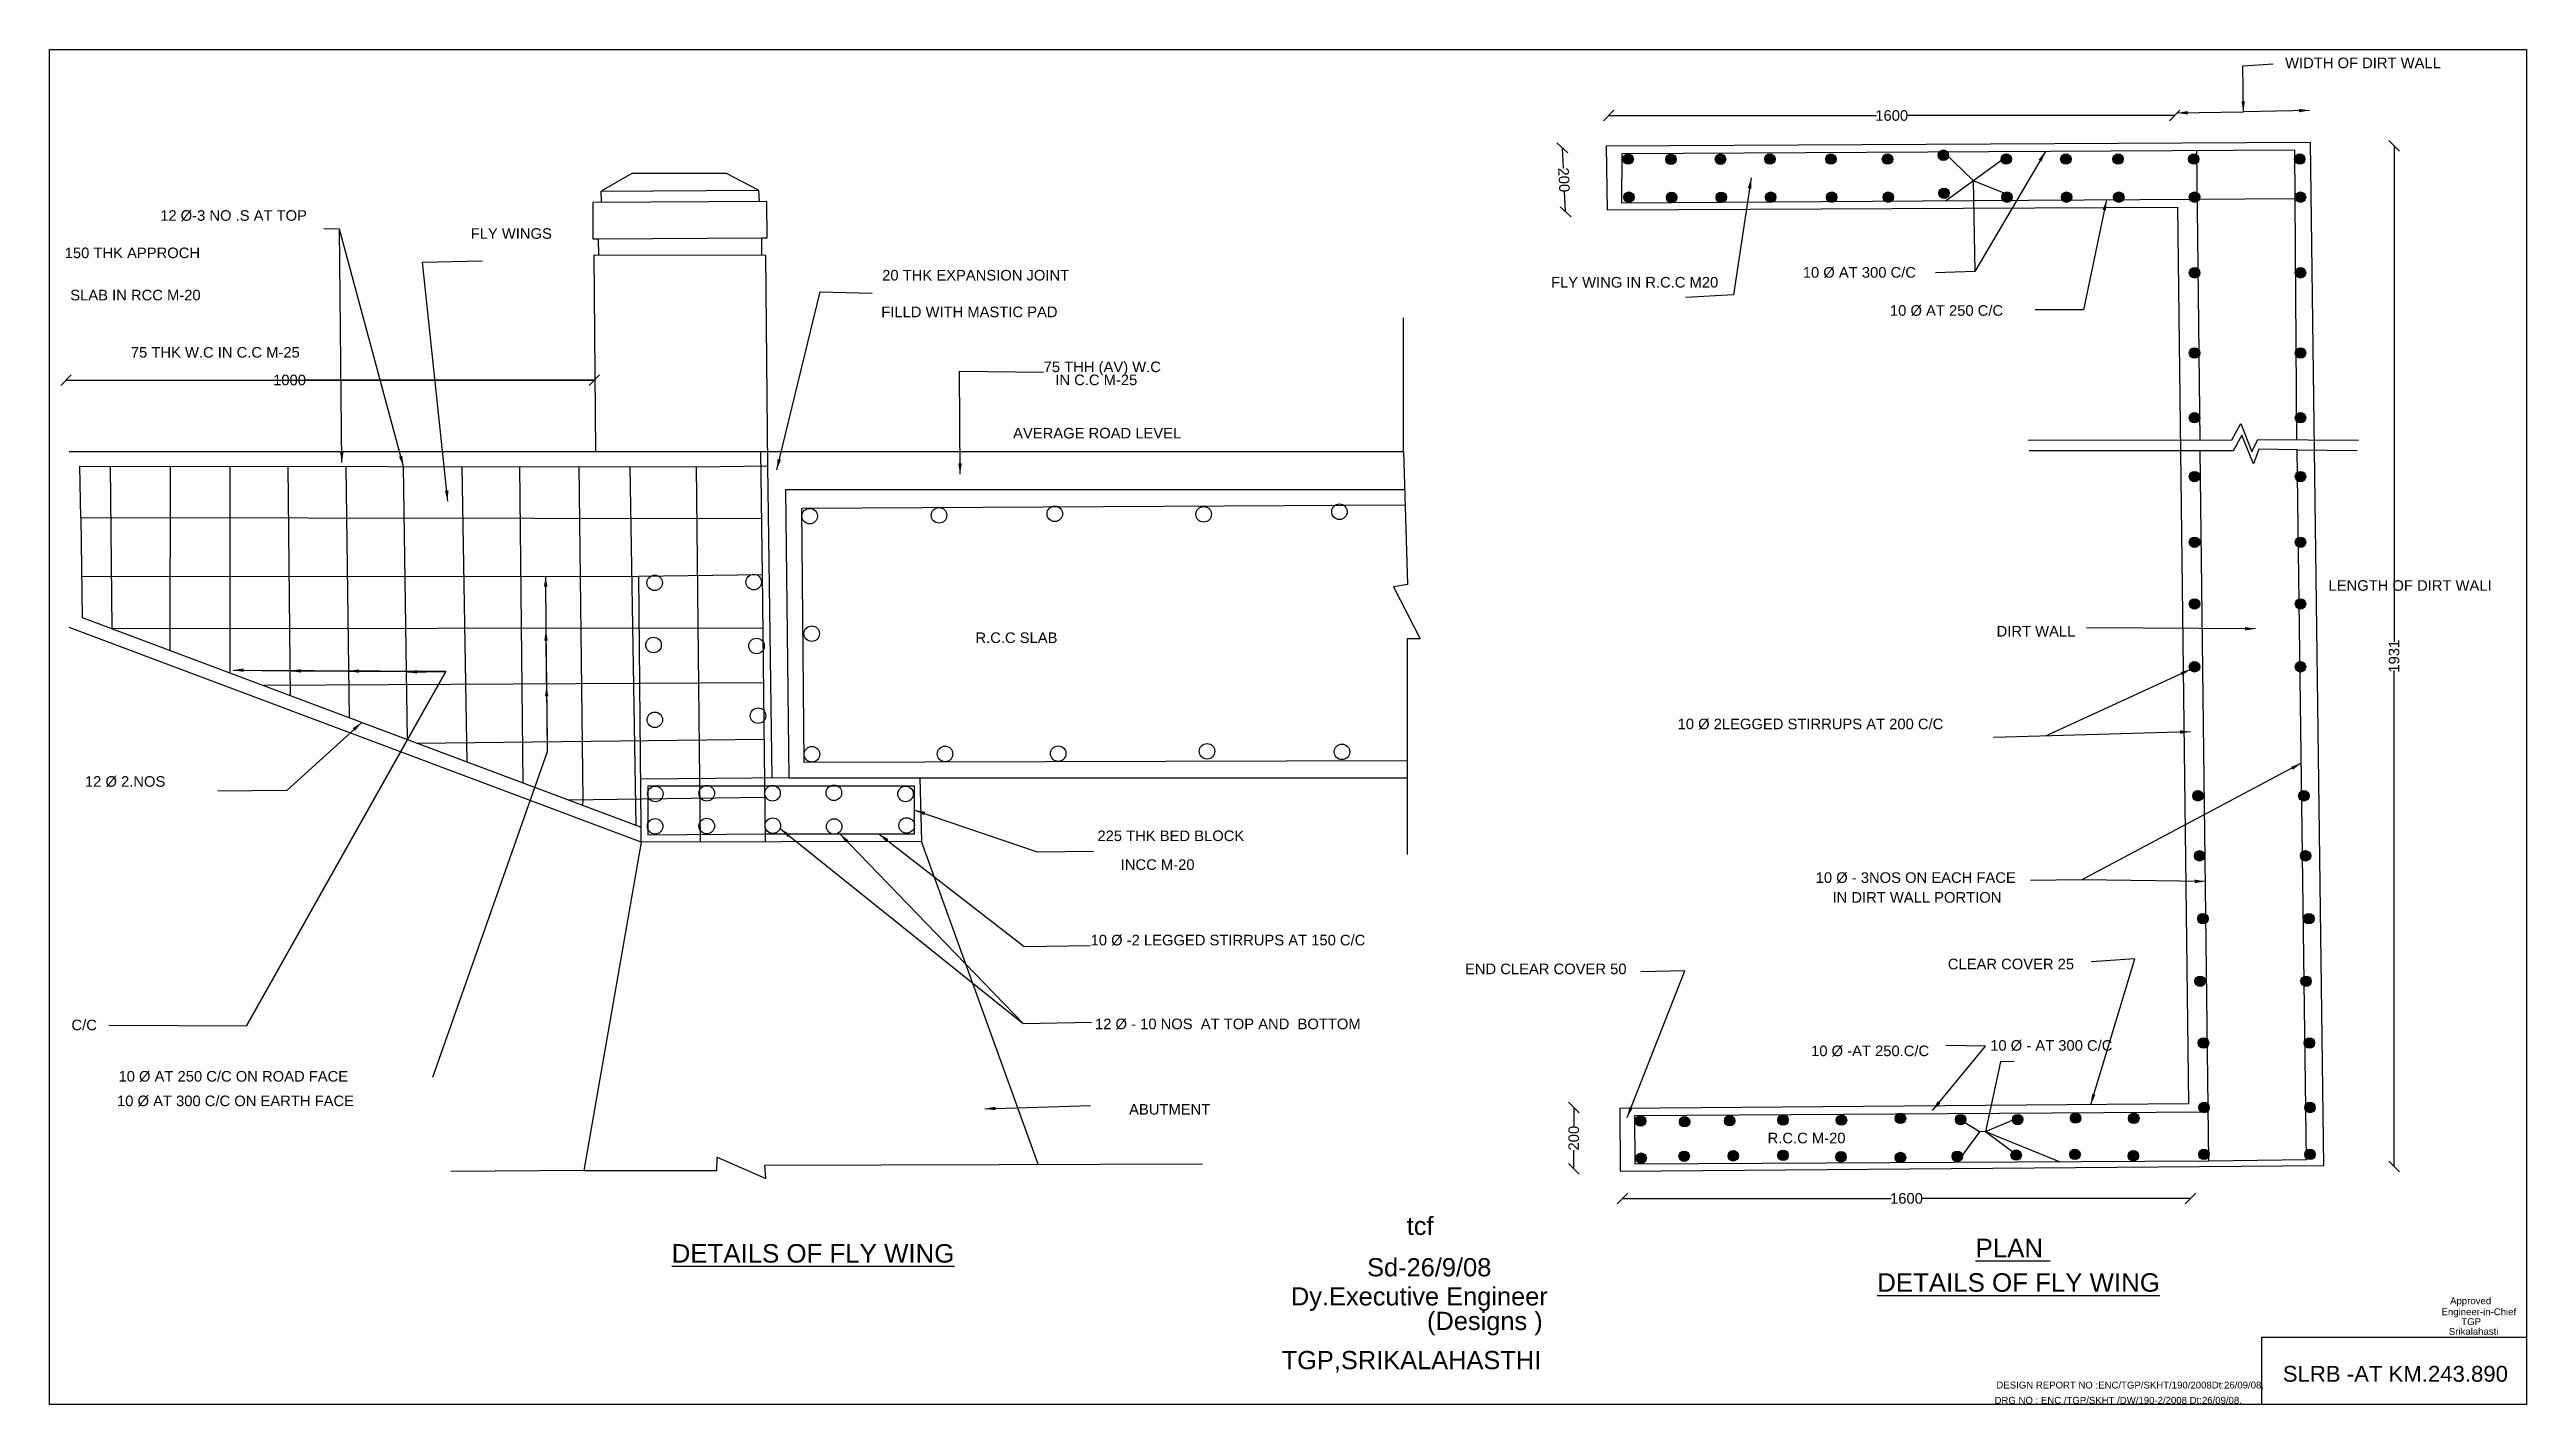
# Model space of a CAD drawing. Header units: millimetres. Extents: x 5124 to 5479401, y 2311 to 19229225.
# Drawn here: x 5474712 to 5479401, y 19226661 to 19229225 of the extents above; entities outside this region: 1.
import ezdxf

# ---------------------------------------------------------------- set-up
doc = ezdxf.new("R2010")
doc.units = ezdxf.units.MM
doc.header["$MEASUREMENT"] = 0
for name, color, linetype in [('DIMENSION', 7, 'Continuous'), ('DRAWING', 2, 'Continuous'), ('REF', 7, 'Continuous'), ('TEXT', 7, 'Continuous')]:
    doc.layers.add(name, color=color, linetype=linetype)
doc.styles.get("Standard").update_dxf_attribs({"font": 'arial.ttf', "height": 20})
doc.dimstyles.get("Standard").update_dxf_attribs({"dimtxt": 20, "dimasz": 20, "dimexe": 0.18, "dimexo": 0.0625, "dimgap": 0.09, "dimtad": 0, "dimdec": 0, "dimzin": 0, "dimdsep": 46, "dimtxsty": 'Standard', "dimblk": 'OBLIQUE', "dimcen": 0.09, "dimse1": 1, "dimse2": 1, "dimadec": 0, "dimazin": 0, "dimtfac": 1, "dimtdec": 0, "dimtofl": 0, "dimtmove": 0, "dimatfit": 3, "dimfxl": 1, "dimtolj": 1, "dimtzin": 0, "dimarcsym": 0})

# ---------------------------------------------------------------- blocks, each defined once
blk = doc.blocks.new('_Oblique')
at = {"color": 0, "linetype": 'ByBlock', "lineweight": -2}
blk.add_line((-0.5, -0.5), (0.5, 0.5), dxfattribs=at)
blk = doc.blocks.new('*D4')
at = {"layer": 'Defpoints', "color": 0, "transparency": 16777216}
for p in [(5474743.3, 19228599.5), (5475743.3, 19228599.5), (5475743.3, 19228599.5)]:
    blk.add_point(p, dxfattribs=at)
at = {"layer": 'DIMENSION', "color": 0, "lineweight": -2, "transparency": 16777216}
for p, q in [((5474743.3, 19228599.5), (5475137.4, 19228599.5)), ((5475743.3, 19228599.5), (5475195.3, 19228599.5))]:
    blk.add_line(p, q, dxfattribs=at)
at = {"layer": 'DIMENSION', "color": 0, "lineweight": -2, "transparency": 16777216, "xscale": 20, "yscale": 20, "zscale": 20, "rotation": 180}
blk.add_blockref('_Oblique', (5474743.3, 19228599.5), dxfattribs=at)
at = {"layer": 'DIMENSION', "color": 0, "lineweight": -2, "transparency": 16777216, "xscale": 20, "yscale": 20, "zscale": 20}
blk.add_blockref('_Oblique', (5475743.3, 19228599.5), dxfattribs=at)
at = {"layer": 'DIMENSION', "color": 0, "transparency": 16777216, "insert": (5475166.4, 19228599.5), "char_height": 20, "attachment_point": 5}
blk.add_mtext('\\A1;1000', dxfattribs=at)
blk = doc.blocks.new('*D5')
at = {"layer": 'Defpoints', "color": 0, "transparency": 16777216}
for p in [(5477663.6, 19229104), (5478735.1, 19229106), (5478735.1, 19229100)]:
    blk.add_point(p, dxfattribs=at)
at = {"layer": 'DIMENSION', "color": 0, "lineweight": -2, "transparency": 16777216}
for p, q in [((5477663.6, 19229100), (5478170.4, 19229100)), ((5478735.1, 19229100), (5478228.3, 19229100))]:
    blk.add_line(p, q, dxfattribs=at)
at = {"layer": 'DIMENSION', "color": 0, "lineweight": -2, "transparency": 16777216, "xscale": 20, "yscale": 20, "zscale": 20, "rotation": 180}
blk.add_blockref('_Oblique', (5477663.6, 19229100), dxfattribs=at)
at = {"layer": 'DIMENSION', "color": 0, "lineweight": -2, "transparency": 16777216, "xscale": 20, "yscale": 20, "zscale": 20}
blk.add_blockref('_Oblique', (5478735.1, 19229100), dxfattribs=at)
at = {"layer": 'DIMENSION', "color": 0, "transparency": 16777216, "insert": (5478199.4, 19229100), "char_height": 20, "attachment_point": 5}
blk.add_mtext('\\A1;1600', dxfattribs=at)
blk = doc.blocks.new('*D6')
at = {"layer": 'Defpoints', "color": 0, "transparency": 16777216}
for p in [(5479138.5, 19229042.6), (5479150.4, 19227111.7), (5479156, 19227111.7)]:
    blk.add_point(p, dxfattribs=at)
at = {"layer": 'DIMENSION', "color": 0, "lineweight": -2, "transparency": 16777216}
for p, q in [((5479150.4, 19229042.6), (5479150.4, 19228104.2)), ((5479150.4, 19227111.7), (5479150.4, 19228050.1))]:
    blk.add_line(p, q, dxfattribs=at)
at = {"layer": 'DIMENSION', "color": 0, "lineweight": -2, "transparency": 16777216, "xscale": 20, "yscale": 20, "zscale": 20}
for p, rotation in [((5479150.4, 19229042.6), 90), ((5479150.4, 19227111.7), 270)]:
    blk.add_blockref('_Oblique', p, dxfattribs=dict(at, rotation=rotation))
at = {"layer": 'DIMENSION', "color": 0, "transparency": 16777216, "insert": (5479150.4, 19228077.1), "char_height": 20, "attachment_point": 5, "rotation": 90}
blk.add_mtext('\\A1;1931', dxfattribs=at)
blk = doc.blocks.new('*D7')
at = {"layer": 'Defpoints', "color": 0, "transparency": 16777216}
for p in [(5477689.8, 19227040.9), (5478765, 19227051.2), (5478765, 19227049.2)]:
    blk.add_point(p, dxfattribs=at)
at = {"layer": 'DIMENSION', "color": 0, "lineweight": -2, "transparency": 16777216}
for p, q in [((5477689.8, 19227051.2), (5478198.4, 19227051.2)), ((5478765, 19227051.2), (5478256.3, 19227051.2))]:
    blk.add_line(p, q, dxfattribs=at)
at = {"layer": 'DIMENSION', "color": 0, "lineweight": -2, "transparency": 16777216, "xscale": 20, "yscale": 20, "zscale": 20, "rotation": 180}
blk.add_blockref('_Oblique', (5477689.8, 19227051.2), dxfattribs=at)
at = {"layer": 'DIMENSION', "color": 0, "lineweight": -2, "transparency": 16777216, "xscale": 20, "yscale": 20, "zscale": 20}
blk.add_blockref('_Oblique', (5478765, 19227051.2), dxfattribs=at)
at = {"layer": 'DIMENSION', "color": 0, "transparency": 16777216, "insert": (5478227.4, 19227051.2), "char_height": 20, "attachment_point": 5}
blk.add_mtext('\\A1;1600', dxfattribs=at)
blk = doc.blocks.new('*D8')
at = {"layer": 'Defpoints', "color": 0, "transparency": 16777216}
for p in [(5477595.4, 19227223.2), (5477597.5, 19227223.2), (5477593.3, 19227107.2)]:
    blk.add_point(p, dxfattribs=at)
at = {"layer": 'DIMENSION', "color": 0, "lineweight": -2, "transparency": 16777216}
for p, q in [((5477597.5, 19227223.2), (5477597.5, 19227187.5)), ((5477597.5, 19227107.2), (5477597.5, 19227142.8))]:
    blk.add_line(p, q, dxfattribs=at)
at = {"layer": 'DIMENSION', "color": 0, "lineweight": -2, "transparency": 16777216, "xscale": 20, "yscale": 20, "zscale": 20}
for p, rotation in [((5477597.5, 19227223.2), 90), ((5477597.5, 19227107.2), 270)]:
    blk.add_blockref('_Oblique', p, dxfattribs=dict(at, rotation=rotation))
at = {"layer": 'DIMENSION', "color": 0, "transparency": 16777216, "insert": (5477597.5, 19227165.2), "char_height": 20, "attachment_point": 5, "rotation": 90}
blk.add_mtext('\\A1;200', dxfattribs=at)
blk = doc.blocks.new('*D10')
at = {"layer": 'Defpoints', "color": 0, "transparency": 16777216}
for p in [(5477573.6, 19229038.9), (5477579.8, 19228917.5), (5477582, 19228917.6)]:
    blk.add_point(p, dxfattribs=at)
at = {"layer": 'REF', "color": 0, "lineweight": -2, "transparency": 16777216}
for p, q in [((5477575.8, 19229039), (5477577.7, 19229000.6)), ((5477582, 19228917.6), (5477580, 19228956))]:
    blk.add_line(p, q, dxfattribs=at)
at = {"layer": 'REF', "color": 0, "lineweight": -2, "transparency": 16777216, "xscale": 20, "yscale": 20, "zscale": 20}
for p, rotation in [((5477575.8, 19229039), 92.93491756910397), ((5477582, 19228917.6), 272.934917569104)]:
    blk.add_blockref('_Oblique', p, dxfattribs=dict(at, rotation=rotation))
at = {"layer": 'REF', "color": 0, "transparency": 16777216, "insert": (5477578.9, 19228978.3), "char_height": 20, "attachment_point": 5, "rotation": 272.9349}
blk.add_mtext('\\A1;200', dxfattribs=at)

msp = doc.modelspace()

# ---------------------------------------------------------------- hatches: boundary and pattern name
at = {"layer": 'DIMENSION'}
h = msp.add_hatch(color=250, dxfattribs=at)
h.dxf.hatch_style = 1
h.paths.add_polyline_path([(5478307, 19229025, 1), (5478287.3, 19229025, 1)])
h = msp.add_hatch(color=250, dxfattribs=at)
h.dxf.hatch_style = 1
h.paths.add_polyline_path([(5477710.4, 19229017.6, 1), (5477690.6, 19229017.6, 1)])
h = msp.add_hatch(color=250, dxfattribs=at)
h.dxf.hatch_style = 1
h.paths.add_polyline_path([(5477791.3, 19229017.1, 1), (5477771.5, 19229017.1, 1)])
h = msp.add_hatch(color=250, dxfattribs=at)
h.dxf.hatch_style = 1
h.paths.add_polyline_path([(5477885.2, 19229017.4, 1), (5477865.4, 19229017.4, 1)])
h = msp.add_hatch(color=250, dxfattribs=at)
h.dxf.hatch_style = 1
h.paths.add_polyline_path([(5477978.8, 19229017.6, 1), (5477959.1, 19229017.6, 1)])
h = msp.add_hatch(color=250, dxfattribs=at)
h.dxf.hatch_style = 1
h.paths.add_polyline_path([(5478094.2, 19229017.6, 1), (5478074.5, 19229017.6, 1)])
h = msp.add_hatch(color=250, dxfattribs=at)
h.dxf.hatch_style = 1
h.paths.add_polyline_path([(5478201.3, 19229017.6, 1), (5478181.6, 19229017.6, 1)])
h = msp.add_hatch(color=250, dxfattribs=at)
h.dxf.hatch_style = 1
h.paths.add_polyline_path([(5478426.1, 19229017.6, 1), (5478406.3, 19229017.6, 1)])
h = msp.add_hatch(color=250, dxfattribs=at)
h.dxf.hatch_style = 1
h.paths.add_polyline_path([(5478539, 19229017.6, 1), (5478519.2, 19229017.6, 1)])
h = msp.add_hatch(color=250, dxfattribs=at)
h.dxf.hatch_style = 1
h.paths.add_polyline_path([(5478637.8, 19229017.6, 1), (5478618, 19229017.6, 1)])
h = msp.add_hatch(color=250, dxfattribs=at)
h.dxf.hatch_style = 1
h.paths.add_polyline_path([(5478781.1, 19229017.6, 1), (5478761.3, 19229017.6, 1)])
h = msp.add_hatch(color=250, dxfattribs=at)
h.dxf.hatch_style = 1
h.paths.add_polyline_path([(5478981.7, 19229017.6, 1), (5478962, 19229017.6, 1)])
h = msp.add_hatch(color=250, dxfattribs=at)
h.dxf.hatch_style = 1
h.paths.add_polyline_path([(5477711.8, 19228945.6, 1), (5477692, 19228945.6, 1)])
h = msp.add_hatch(color=250, dxfattribs=at)
h.dxf.hatch_style = 1
h.paths.add_polyline_path([(5477792.7, 19228945, 1), (5477772.9, 19228945, 1)])
h = msp.add_hatch(color=250, dxfattribs=at)
h.dxf.hatch_style = 1
h.paths.add_polyline_path([(5477886.6, 19228945.3, 1), (5477866.8, 19228945.3, 1)])
h = msp.add_hatch(color=250, dxfattribs=at)
h.dxf.hatch_style = 1
h.paths.add_polyline_path([(5477980.3, 19228945.6, 1), (5477960.5, 19228945.6, 1)])
h = msp.add_hatch(color=250, dxfattribs=at)
h.dxf.hatch_style = 1
h.paths.add_polyline_path([(5478095.7, 19228945.6, 1), (5478075.9, 19228945.6, 1)])
h = msp.add_hatch(color=250, dxfattribs=at)
h.dxf.hatch_style = 1
h.paths.add_polyline_path([(5478202.8, 19228945.6, 1), (5478183, 19228945.6, 1)])
h = msp.add_hatch(color=250, dxfattribs=at)
h.dxf.hatch_style = 1
h.paths.add_polyline_path([(5478308.5, 19228952.9, 1), (5478288.7, 19228952.9, 1)])
h = msp.add_hatch(color=250, dxfattribs=at)
h.dxf.hatch_style = 1
h.paths.add_polyline_path([(5478427.5, 19228945.6, 1), (5478407.8, 19228945.6, 1)])
h = msp.add_hatch(color=250, dxfattribs=at)
h.dxf.hatch_style = 1
h.paths.add_polyline_path([(5478540.4, 19228945.6, 1), (5478520.7, 19228945.6, 1)])
h = msp.add_hatch(color=250, dxfattribs=at)
h.dxf.hatch_style = 1
h.paths.add_polyline_path([(5478639.2, 19228945.6, 1), (5478619.5, 19228945.6, 1)])
h = msp.add_hatch(color=250, dxfattribs=at)
h.dxf.hatch_style = 1
h.paths.add_polyline_path([(5478782.5, 19228945.6, 1), (5478762.8, 19228945.6, 1)])
h = msp.add_hatch(color=250, dxfattribs=at)
h.dxf.hatch_style = 1
h.paths.add_polyline_path([(5478983.2, 19228945.6, 1), (5478963.4, 19228945.6, 1)])
h = msp.add_hatch(color=250, dxfattribs=at)
h.dxf.hatch_style = 1
h.paths.add_polyline_path([(5478782.5, 19228802.5, 1), (5478762.8, 19228802.5, 1)])
h = msp.add_hatch(color=250, dxfattribs=at)
h.dxf.hatch_style = 1
h.paths.add_polyline_path([(5478983.2, 19228802.5, 1), (5478963.4, 19228802.5, 1)])
h = msp.add_hatch(color=250, dxfattribs=at)
h.dxf.hatch_style = 1
h.paths.add_polyline_path([(5478782.5, 19228650.7, 1), (5478762.8, 19228650.7, 1)])
h = msp.add_hatch(color=250, dxfattribs=at)
h.dxf.hatch_style = 1
h.paths.add_polyline_path([(5478983.2, 19228650.7, 1), (5478963.4, 19228650.7, 1)])
h = msp.add_hatch(color=250, dxfattribs=at)
h.dxf.hatch_style = 1
h.paths.add_polyline_path([(5478782.5, 19228528.2, 1), (5478762.8, 19228528.2, 1)])
h = msp.add_hatch(color=250, dxfattribs=at)
h.dxf.hatch_style = 1
h.paths.add_polyline_path([(5478983.2, 19228528.2, 1), (5478963.4, 19228528.2, 1)])
h = msp.add_hatch(color=250, dxfattribs=at)
h.dxf.hatch_style = 1
h.paths.add_polyline_path([(5478782.5, 19228416.9, 1), (5478762.8, 19228416.9, 1)])
h = msp.add_hatch(color=250, dxfattribs=at)
h.dxf.hatch_style = 1
h.paths.add_polyline_path([(5478983.2, 19228416.9, 1), (5478963.4, 19228416.9, 1)])
h = msp.add_hatch(color=250, dxfattribs=at)
h.dxf.hatch_style = 1
h.paths.add_polyline_path([(5478782.5, 19228292.7, 1), (5478762.8, 19228292.7, 1)])
h = msp.add_hatch(color=250, dxfattribs=at)
h.dxf.hatch_style = 1
h.paths.add_polyline_path([(5478983.2, 19228292.7, 1), (5478963.4, 19228292.7, 1)])
h = msp.add_hatch(color=250, dxfattribs=at)
h.dxf.hatch_style = 1
h.paths.add_polyline_path([(5478782.5, 19228176, 1), (5478762.8, 19228176, 1)])
h = msp.add_hatch(color=250, dxfattribs=at)
h.dxf.hatch_style = 1
h.paths.add_polyline_path([(5478983.2, 19228176, 1), (5478963.4, 19228176, 1)])
h = msp.add_hatch(color=250, dxfattribs=at)
h.dxf.hatch_style = 1
h.paths.add_polyline_path([(5478782.5, 19228057.1, 1), (5478762.8, 19228057.1, 1)])
h = msp.add_hatch(color=250, dxfattribs=at)
h.dxf.hatch_style = 1
h.paths.add_polyline_path([(5478983.2, 19228057.1, 1), (5478963.4, 19228057.1, 1)])
h = msp.add_hatch(color=250, dxfattribs=at)
h.dxf.hatch_style = 1
h.paths.add_polyline_path([(5478789, 19227813, 1), (5478769.2, 19227813, 1)])
h = msp.add_hatch(color=250, dxfattribs=at)
h.dxf.hatch_style = 1
h.paths.add_polyline_path([(5478989.6, 19227813, 1), (5478969.9, 19227813, 1)])
h = msp.add_hatch(color=250, dxfattribs=at)
h.dxf.hatch_style = 1
h.paths.add_polyline_path([(5478792.2, 19227699.4, 1), (5478772.4, 19227699.4, 1)])
h = msp.add_hatch(color=250, dxfattribs=at)
h.dxf.hatch_style = 1
h.paths.add_polyline_path([(5478992.8, 19227699.4, 1), (5478973, 19227699.4, 1)])
h = msp.add_hatch(color=250, dxfattribs=at)
h.dxf.hatch_style = 1
h.paths.add_polyline_path([(5478798.5, 19227580.5, 1), (5478778.7, 19227580.5, 1)])
h = msp.add_hatch(color=250, dxfattribs=at)
h.dxf.hatch_style = 1
h.paths.add_polyline_path([(5478999.1, 19227580.5, 1), (5478979.3, 19227580.5, 1)])
h = msp.add_hatch(color=250, dxfattribs=at)
h.dxf.hatch_style = 1
h.paths.add_polyline_path([(5478793.2, 19227462.1, 1), (5478773.4, 19227462.1, 1)])
h = msp.add_hatch(color=250, dxfattribs=at)
h.dxf.hatch_style = 1
h.paths.add_polyline_path([(5478993.8, 19227462.1, 1), (5478974, 19227462.1, 1)])
h = msp.add_hatch(color=250, dxfattribs=at)
h.dxf.hatch_style = 1
h.paths.add_polyline_path([(5478799.5, 19227345.3, 1), (5478779.7, 19227345.3, 1)])
h = msp.add_hatch(color=250, dxfattribs=at)
h.dxf.hatch_style = 1
h.paths.add_polyline_path([(5479000.1, 19227345.3, 1), (5478980.4, 19227345.3, 1)])
h = msp.add_hatch(color=250, dxfattribs=at)
h.dxf.hatch_style = 1
h.paths.add_polyline_path([(5477733.8, 19227197.7, 1), (5477714.1, 19227197.7, 1)])
h = msp.add_hatch(color=250, dxfattribs=at)
h.dxf.hatch_style = 1
h.paths.add_polyline_path([(5477817.3, 19227196.4, 1), (5477797.5, 19227196.4, 1)])
h = msp.add_hatch(color=250, dxfattribs=at)
h.dxf.hatch_style = 1
h.paths.add_polyline_path([(5477902.4, 19227198.2, 1), (5477882.7, 19227198.2, 1)])
h = msp.add_hatch(color=250, dxfattribs=at)
h.dxf.hatch_style = 1
h.paths.add_polyline_path([(5478003.6, 19227199.6, 1), (5477983.8, 19227199.6, 1)])
h = msp.add_hatch(color=250, dxfattribs=at)
h.dxf.hatch_style = 1
h.paths.add_polyline_path([(5478114.2, 19227199.5, 1), (5478094.4, 19227199.5, 1)])
h = msp.add_hatch(color=250, dxfattribs=at)
h.dxf.hatch_style = 1
h.paths.add_polyline_path([(5478225.9, 19227202.7, 1), (5478206.1, 19227202.7, 1)])
h = msp.add_hatch(color=250, dxfattribs=at)
h.dxf.hatch_style = 1
h.paths.add_polyline_path([(5478339.8, 19227200.4, 1), (5478320.1, 19227200.4, 1)])
h = msp.add_hatch(color=250, dxfattribs=at)
h.dxf.hatch_style = 1
h.paths.add_polyline_path([(5478447.7, 19227200.4, 1), (5478427.9, 19227200.4, 1)])
h = msp.add_hatch(color=250, dxfattribs=at)
h.dxf.hatch_style = 1
h.paths.add_polyline_path([(5478557.5, 19227203.2, 1), (5478537.7, 19227203.2, 1)])
h = msp.add_hatch(color=250, dxfattribs=at)
h.dxf.hatch_style = 1
h.paths.add_polyline_path([(5478667.6, 19227202.8, 1), (5478647.8, 19227202.8, 1)])
h = msp.add_hatch(color=250, dxfattribs=at)
h.dxf.hatch_style = 1
h.paths.add_polyline_path([(5478800.6, 19227223.3, 1), (5478780.8, 19227223.3, 1)])
h = msp.add_hatch(color=250, dxfattribs=at)
h.dxf.hatch_style = 1
h.paths.add_polyline_path([(5479001.2, 19227223.3, 1), (5478981.4, 19227223.3, 1)])
h = msp.add_hatch(color=250, dxfattribs=at)
h.dxf.hatch_style = 1
h.paths.add_polyline_path([(5477734.9, 19227127.3, 1), (5477715.2, 19227127.3, 1)])
h = msp.add_hatch(color=250, dxfattribs=at)
h.dxf.hatch_style = 1
h.paths.add_polyline_path([(5477816.4, 19227131, 1), (5477796.6, 19227131, 1)])
h = msp.add_hatch(color=250, dxfattribs=at)
h.dxf.hatch_style = 1
h.paths.add_polyline_path([(5477909.3, 19227131.9, 1), (5477889.5, 19227131.9, 1)])
h = msp.add_hatch(color=250, dxfattribs=at)
h.dxf.hatch_style = 1
h.paths.add_polyline_path([(5478003.6, 19227132.8, 1), (5477983.8, 19227132.8, 1)])
h = msp.add_hatch(color=250, dxfattribs=at)
h.dxf.hatch_style = 1
h.paths.add_polyline_path([(5478113.3, 19227130, 1), (5478093.5, 19227130, 1)])
h = msp.add_hatch(color=250, dxfattribs=at)
h.dxf.hatch_style = 1
h.paths.add_polyline_path([(5478225.9, 19227128.6, 1), (5478206.1, 19227128.6, 1)])
h = msp.add_hatch(color=250, dxfattribs=at)
h.dxf.hatch_style = 1
h.paths.add_polyline_path([(5478333.4, 19227130.9, 1), (5478313.7, 19227130.9, 1)])
h = msp.add_hatch(color=250, dxfattribs=at)
h.dxf.hatch_style = 1
h.paths.add_polyline_path([(5478444.9, 19227133.2, 1), (5478425.2, 19227133.2, 1)])
h = msp.add_hatch(color=250, dxfattribs=at)
h.dxf.hatch_style = 1
h.paths.add_polyline_path([(5478556.1, 19227134.6, 1), (5478536.4, 19227134.6, 1)])
h = msp.add_hatch(color=250, dxfattribs=at)
h.dxf.hatch_style = 1
h.paths.add_polyline_path([(5478666.7, 19227131.9, 1), (5478646.9, 19227131.9, 1)])
h = msp.add_hatch(color=250, dxfattribs=at)
h.dxf.hatch_style = 1
h.paths.add_polyline_path([(5478800.5, 19227134.5, 1), (5478780.8, 19227134.5, 1)])
h = msp.add_hatch(color=250, dxfattribs=at)
h.dxf.hatch_style = 1
h.paths.add_polyline_path([(5479001.2, 19227134.5, 1), (5478981.4, 19227134.5, 1)])

# ---------------------------------------------------------------- linework, layer by layer
at = {"layer": 'Defpoints'}
msp.add_lwpolyline([(5474743.3, 19228599.5), (5475743.3, 19228599.5)], dxfattribs=at)
at = {"layer": 'DIMENSION'}
for points in [[(5479401, 19226661.5), (5474712.1, 19226661.5), (5474712.1, 19229224.8), (5479401, 19229224.8)], [(5479401, 19226661.5), (5478900.1, 19226661.5), (5478900.1, 19226788.5), (5479401, 19226788.5)]]:
    msp.add_lwpolyline(points, close=True, dxfattribs=at)
for centre, radius in [((5478297.2, 19229025), 9.89), ((5477700.5, 19229017.6), 9.89), ((5477781.4, 19229017.1), 9.89), ((5477875.3, 19229017.4), 9.89), ((5477968.9, 19229017.6), 9.89), ((5478084.3, 19229017.6), 9.89), ((5478191.5, 19229017.6), 9.89), ((5478416.2, 19229017.6), 9.89), ((5478529.1, 19229017.6), 9.89), ((5478627.9, 19229017.6), 9.89), ((5478771.2, 19229017.6), 9.89), ((5478971.9, 19229017.6), 9.89), ((5477701.9, 19228945.6), 9.89), ((5477782.8, 19228945), 9.89), ((5477876.7, 19228945.3), 9.89), ((5477970.4, 19228945.6), 9.89), ((5478085.8, 19228945.6), 9.89), ((5478192.9, 19228945.6), 9.89), ((5478298.6, 19228952.9), 9.89), ((5478417.7, 19228945.6), 9.89), ((5478530.5, 19228945.6), 9.89), ((5478629.3, 19228945.6), 9.89), ((5478772.7, 19228945.6), 9.89), ((5478973.3, 19228945.6), 9.89), ((5478772.7, 19228802.5), 9.89), ((5478973.3, 19228802.5), 9.89), ((5478772.7, 19228650.7), 9.89), ((5478973.3, 19228650.7), 9.89), ((5478772.7, 19228528.2), 9.89), ((5478973.3, 19228528.2), 9.89), ((5478772.7, 19228416.9), 9.89), ((5478973.3, 19228416.9), 9.89), ((5476151.1, 19228342.1), 14.7), ((5476395.9, 19228343.6), 14.7), ((5476615.1, 19228346.5), 14.7), ((5476896.9, 19228345.5), 14.7), ((5477154, 19228350.4), 14.7), ((5478772.7, 19228292.7), 9.89), ((5478973.3, 19228292.7), 9.89), ((5475857.7, 19228215.9), 14.7), ((5476045.1, 19228217.3), 14.7), ((5478772.7, 19228176), 9.89), ((5478973.3, 19228176), 9.89), ((5475855.5, 19228098.3), 14.7), ((5476050.5, 19228096.4), 14.7), ((5476154.9, 19228119.8), 14.7), ((5478772.7, 19228057.1), 9.89), ((5478973.3, 19228057.1), 9.89), ((5475857.9, 19227956.8), 14.7), ((5476053.3, 19227964.5), 14.7), ((5476155.3, 19227891.6), 14.7), ((5476407.3, 19227892.2), 14.7), ((5476621.5, 19227892.8), 14.7), ((5476903.3, 19227897.2), 14.7), ((5477158.7, 19227896.1), 14.7), ((5475858.9, 19227816.5), 14.7), ((5475956.2, 19227817.8), 14.7), ((5476080.7, 19227817.8), 14.7), ((5476196.9, 19227818.7), 14.7), ((5476332.5, 19227816.5), 14.7), ((5478779.1, 19227813), 9.89), ((5478979.7, 19227813), 9.89), ((5475858.5, 19227755.3), 14.7), ((5475956.2, 19227755.7), 14.7), ((5476081.2, 19227756.5), 14.7), ((5476197.4, 19227754.8), 14.7), ((5476334.6, 19227756.9), 14.7), ((5478782.3, 19227699.4), 9.89), ((5478982.9, 19227699.4), 9.89), ((5478788.6, 19227580.5), 9.89), ((5478989.2, 19227580.5), 9.89), ((5478783.3, 19227462.1), 9.89), ((5478983.9, 19227462.1), 9.89), ((5478789.6, 19227345.3), 9.89), ((5478990.2, 19227345.3), 9.89), ((5477724, 19227197.7), 9.89), ((5477807.4, 19227196.4), 9.89), ((5477892.6, 19227198.2), 9.89), ((5477993.7, 19227199.6), 9.89), ((5478104.3, 19227199.5), 9.89), ((5478216, 19227202.7), 9.89), ((5478330, 19227200.4), 9.89), ((5478437.8, 19227200.4), 9.89), ((5478547.6, 19227203.2), 9.89), ((5478657.7, 19227202.8), 9.89), ((5478790.7, 19227223.3), 9.89), ((5478991.3, 19227223.3), 9.89), ((5477725.1, 19227127.3), 9.89), ((5477806.5, 19227131), 9.89), ((5477899.4, 19227131.9), 9.89), ((5477993.7, 19227132.8), 9.89), ((5478103.4, 19227130), 9.89), ((5478216, 19227128.6), 9.89), ((5478323.5, 19227130.9), 9.89), ((5478435, 19227133.2), 9.89), ((5478546.2, 19227134.6), 9.89), ((5478656.8, 19227131.9), 9.89), ((5478790.6, 19227134.5), 9.89), ((5478991.3, 19227134.5), 9.89)]:
    msp.add_circle(centre, radius, dxfattribs=at)
at = {"layer": 'DRAWING'}
for points in [[(5477685.5, 19227103.1), (5479017.6, 19227113.6), (5478992, 19229049), (5477659.1, 19229042.3), (5477661, 19228921.3), (5478740.7, 19228926.7), (5478761.5, 19227230.4), (5477685, 19227221.1), (5477685.5, 19227103.1)], [(5478966.4, 19228486.6), (5478962.5, 19229034.4), (5477688.4, 19229027.8), (5477688, 19228934.7), (5478353.2, 19228939), (5478774.7, 19228941.6), (5478963.1, 19228942.8)], [(5478298.3, 19229031), (5478353.6, 19228977), (5478356.6, 19228804.8)], [(5478776.1, 19229033.4), (5478782.9, 19228486.2)], [(5476053.9, 19228958.6), (5475993.9, 19228990.6), (5475814.6, 19228990.1), (5475756.4, 19228957.2)], [(5478301.2, 19228938.6), (5478417.1, 19229023.4)], [(5476059.9, 19228868.4), (5476070.6, 19228868.4), (5476070.2, 19228937.3), (5475740.6, 19228935.5), (5475740.5, 19228867.4), (5475740.5, 19228866.7), (5475751.3, 19228866.7)], [(5475756.9, 19228935.6), (5475756.4, 19228957.2), (5476053.9, 19228958.6), (5476055.6, 19228937.2)], [(5478353.6, 19228977), (5478421.4, 19228949.7)], [(5475751.7, 19228835.6), (5475751.3, 19228866.7), (5476059.9, 19228868.4), (5476059.9, 19228835.1)], [(5475944.2, 19227725.5), (5475936.5, 19228435.4), (5476071.7, 19228437), (5476068.2, 19228835.1), (5475742.7, 19228835.6), (5475745.7, 19228464.4)], [(5474748.9, 19228464.4), (5475745.7, 19228464.4), (5477275, 19228464.4), (5477275, 19228717.1)], [(5478458, 19228485.7), (5478843.4, 19228486.3), (5478860.5, 19228517.1), (5478881, 19228463.9), (5478892.4, 19228487.1), (5479083.3, 19228486)], [(5477713.4, 19227116.4), (5478799.4, 19227122.6), (5478984.8, 19227124.9), (5478966.9, 19228467.5), (5479080.8, 19228466)], [(5478966.9, 19228467.5), (5478894.1, 19228468.5), (5478884.4, 19228441.3), (5478862.4, 19228495.6), (5478845.6, 19228465.4), (5478459.6, 19228465.6)], [(5476059.7, 19228336.8), (5474771, 19228338.6), (5474769.5, 19228436.9), (5475936.5, 19228435.4)], [(5474826.8, 19228436.8), (5474829.8, 19228129.3), (5476062.3, 19228130.9)], [(5474940.6, 19228087.7), (5474941, 19228436.7)], [(5475053.6, 19228436.5), (5475053.3, 19228045.5)], [(5475168.4, 19228002.3), (5475163.7, 19228436.4)], [(5475273, 19228436.3), (5475279.3, 19227960.7)], [(5475389.5, 19227919.4), (5475382, 19228436.1)], [(5475492.4, 19228436), (5475502.3, 19227877.1)], [(5475608.8, 19227837.2), (5475602.5, 19228435.9)], [(5475713.8, 19228435.7), (5475721.4, 19227805.4), (5475721.3, 19227795)], [(5475822.7, 19227757), (5475811.3, 19228435.6)], [(5476057.9, 19228464.4), (5476061.2, 19228231.9)], [(5476079.9, 19227846.4), (5476071.7, 19228437)], [(5477275, 19228464.4), (5477282.9, 19228213), (5477256.4, 19228208.6), (5477306.8, 19228109.9), (5477281.9, 19228109.9), (5477281.9, 19227702.2)], [(5478782.9, 19228465.5), (5478799.4, 19227122.6)], [(5477277.3, 19228392), (5476105.5, 19228392), (5476111.5, 19227846.7), (5477281.9, 19227846.7)], [(5474771, 19228338.6), (5474773.9, 19228150.2), (5475832, 19227753.5)], [(5477281.9, 19227879.4), (5476140.5, 19227876), (5476136.3, 19228357.1), (5477278.2, 19228363.4)], [(5474772.7, 19228227.8), (5475827.9, 19228228.7)], [(5476359.5, 19227846.7), (5476362.9, 19227726.5), (5475832, 19227725.2), (5475832, 19227753.5), (5475827.9, 19228228.7), (5476061.2, 19228231.9), (5476066.8, 19227725.8)], [(5475832, 19227725.2), (5474749.1, 19228131.6)], [(5474824.3, 19227379.1), (5475085.1, 19227378), (5475389.5, 19227919.4), (5475462, 19228048.3), (5475089.1, 19228049.8)], [(5476063.5, 19228026.7), (5475117.4, 19228021.5)], [(5475407.2, 19227912.8), (5476064.7, 19227920.1)], [(5476111.5, 19227846.7), (5475831.2, 19227844.2)], [(5476066.6, 19227741), (5476349.8, 19227741), (5476349.8, 19227831.1), (5475844.6, 19227831.1), (5475844.6, 19227739.1), (5476066.6, 19227741)], [(5476065.9, 19227809.6), (5475694.5, 19227805)], [(5475832, 19227725.2), (5475723.6, 19227103.8), (5475471.8, 19227102)], [(5476583.5, 19227115.8), (5476362.9, 19227726.5)], [(5478431.1, 19227310.3), (5478405.5, 19227309.6), (5478376.9, 19227178), (5478435.5, 19227202.3)], [(5478798.3, 19227214.4), (5477712.7, 19227207.6), (5477713.4, 19227116.4)], [(5478376.9, 19227178), (5478365.4, 19227177.1), (5478325.6, 19227202)], [(5478365.4, 19227177.1), (5478323.3, 19227119.9)], [(5478376.9, 19227178), (5478435.8, 19227134.3)], [(5478376.9, 19227178), (5478516.3, 19227121)], [(5475723.6, 19227103.8), (5475975.1, 19227104.1), (5475975.7, 19227129.6), (5476067.9, 19227089.2), (5476066, 19227114.4), (5476508.8, 19227115.6), (5476894.6, 19227116.7)]]:
    msp.add_lwpolyline(points, dxfattribs=at)

# ---------------------------------------------------------------- texts
at = {"layer": 'DIMENSION', "color": 0}
for s, height, p in [('tcf', 34.41, (5477281.3, 19226982.1)), ('Sd-26/9/08', 34.41, (5477206.3, 19226903.8)), ('Dy.Executive Engineer ', 34.412, (5477062.1, 19226848.8)), ('(Designs )', 34.41, (5477319.7, 19226802.3)), ('TGP,SRIKALAHASTHI ', 34.412, (5477044.5, 19226728.2))]:
    msp.add_text(s, height=height, dxfattribs=at).set_placement(p)
at = {"layer": 'DIMENSION'}
msp.add_text('SLRB -AT KM.243.890', height=30, dxfattribs=at).set_placement((5478939.8, 19226704.4))
at = {"layer": 'TEXT'}
for s, height, p in [('WIDTH OF DIRT WALL', 20, (5478944.1, 19229189.6)), ('12 Ø-3 NO .S AT TOP', 20, (5474921.5, 19228900.9)), ('150 THK APPROCH', 20, (5474740.8, 19228830.2)), ('FLY WINGS', 20, (5475509.3, 19228866.8)), ('20 THK EXPANSION JOINT', 20, (5476288.3, 19228787.9)), ('10 Ø AT 300 C/C', 20, (5478031.1, 19228793.3)), ('SLAB IN RCC M-20', 20, (5474751.3, 19228750.3)), ('FLY WING IN R.C.C M20', 20, (5477554.4, 19228774.6)), ('FILLD WITH MASTIC PAD', 20, (5476286.6, 19228718.5)), ('10 Ø AT 250 C/C', 20, (5478196.1, 19228721.2)), ('75 THK W.C IN C.C M-25', 20, (5474866, 19228642)), ('75 THH (AV) W.C', 20, (5476594, 19228614.5)), ('IN C.C M-25', 20, (5476616, 19228589.9)), ('AVERAGE ROAD LEVEL', 20, (5476536.2, 19228489.1)), ('LENGTH OF DIRT WALI', 20, (5479026.3, 19228200.9)), ('R.C.C SLAB', 20, (5476464.9, 19228102.1)), ('DIRT WALL', 20, (5478398, 19228114.3)), ('10 Ø 2LEGGED STIRRUPS AT 200 C/C', 20, (5477794.1, 19227938.9)), ('12 Ø 2.NOS', 20, (5474779.1, 19227830.1)), ('225 THK BED BLOCK', 20, (5476695.8, 19227727.3)), ('INCC M-20', 20, (5476739.9, 19227672.8)), ('10 Ø - 3NOS ON EACH FACE', 20, (5478055.5, 19227648.2)), ('IN DIRT WALL PORTION', 20, (5478087.3, 19227610.8)), ('10 Ø -2 LEGGED STIRRUPS AT 150 C/C', 20, (5476682.9, 19227530)), ('END CLEAR COVER 50', 20, (5477391.6, 19227475.5)), ('CLEAR COVER 25', 20, (5478305.6, 19227484.7)), ('C/C', 20, (5474753.6, 19227369.4)), ('12 Ø - 10 NOS  AT TOP AND  BOTTOM', 20, (5476691.2, 19227371.4)), ('10 Ø - AT 300 C/C', 20, (5478385.9, 19227330.7)), ('10 Ø -AT 250.C/C', 20, (5478046.8, 19227320.4)), ('10 Ø AT 250 C/C ON ROAD FACE', 20, (5474842.6, 19227272.3)), ('10 Ø AT 300 C/C ON EARTH FACE', 20, (5474839.8, 19227225.8)), ('ABUTMENT', 20, (5476755.7, 19227209.8)), ('R.C.C M-20', 20, (5477964.5, 19227155.5)), ('%%UPLAN ', 35, (5478358.2, 19226940)), ('%%UDETAILS OF FLY WING', 35, (5475889.8, 19226929.8)), ('%%UDETAILS OF FLY WING', 35, (5478172, 19226874.7)), ('Engineer-in-Chief ', 13, (5479240.2, 19226830.3)), ('Approved', 13, (5479256.5, 19226851.1)), ('Srikalahasti', 13, (5479254.1, 19226793.2)), ('TGP ', 13, (5479277.7, 19226811.6)), ('DESIGN REPORT NO :ENC/TGP/SKHT/190/2008Dt:26/09/08.', 13, (5478397.6, 19226691.6)), ('DRG NO : ENC /TGP/SKHT /DW/190-2/2008 Dt:26/09/08.', 13, (5478394.1, 19226662.8))]:
    msp.add_text(s, height=height, dxfattribs=at).set_placement(p)
at = {"layer": 'TEXT', "color": 5}
msp.add_text('D.L.R.B @ KM 134.402-1', height=230, dxfattribs=at).set_placement((308082.8, 114156.4))

# ---------------------------------------------------------------- dimensions: what is measured, and where the dimension line sits
at = {"layer": 'DIMENSION'}
for base, p1, p2, picture, middle in [((5478735.1, 19229100), (5477663.6, 19229104), (5478735.1, 19229106), '*D5', (5478199.4, 19229100)), ((5478765, 19227051.2), (5477689.8, 19227040.9), (5478765, 19227049.2), '*D7', (5478227.4, 19227051.2))]:
    dim = msp.add_linear_dim(base=base, p1=p1, p2=p2, text='1600', dimstyle='Standard', dxfattribs=at)
    dim.commit()
    dim.dimension.update_dxf_attribs({"geometry": picture, "text_midpoint": middle})
dim = msp.add_linear_dim(base=(5479150.4, 19227111.7), p1=(5479138.5, 19229042.6), p2=(5479156, 19227111.7), angle=90, dimstyle='Standard', dxfattribs=at)
dim.commit()
dim.dimension.update_dxf_attribs({"geometry": '*D6', "text_midpoint": (5479150.4, 19228077.1)})
dim = msp.add_linear_dim(base=(5475743.3, 19228599.5), p1=(5474743.3, 19228599.5), p2=(5475743.3, 19228599.5), text='1000', dimstyle='Standard', override={"dimtxt": 20}, dxfattribs=at)
dim.commit()
dim.dimension.update_dxf_attribs({"geometry": '*D4', "text_midpoint": (5475166.4, 19228599.5), "dimtype": 160})
dim = msp.add_linear_dim(base=(5477597.5, 19227223.2), p1=(5477593.3, 19227107.2), p2=(5477595.4, 19227223.2), angle=90, text='200', dimstyle='Standard', dxfattribs=at)
dim.commit()
dim.dimension.update_dxf_attribs({"geometry": '*D8', "text_midpoint": (5477597.5, 19227165.2)})
at = {"layer": 'REF'}
dim = msp.add_aligned_dim(p1=(5477573.6, 19229038.9), p2=(5477579.8, 19228917.5), distance=2.2, text='200', dimstyle='Standard', dxfattribs=at)
dim.commit()
dim.dimension.update_dxf_attribs({"geometry": '*D10', "text_midpoint": (5477578.9, 19228978.3)})

# ---------------------------------------------------------------- leaders
at = {"layer": 'DIMENSION'}
for points in [[(5478865.1, 19229106.7), (5478863.9, 19229194.1), (5478921.4, 19229197.6)], [(5478740, 19229104.9), (5478865, 19229107.2)], [(5478990.3, 19229109.8), (5478865.1, 19229107.2)], [(5478490.4, 19229032), (5478356.6, 19228804.8), (5478282.5, 19228802.7)], [(5477933.3, 19228982), (5477899.7, 19228760.7), (5477809.9, 19228755.9)], [(5478605.9, 19228940.5), (5478562.8, 19228732.2), (5478471.3, 19228732.2)], [(5475382, 19228436.1), (5475260.8, 19228884.8), (5475231.2, 19228885.8)], [(5475265.6, 19228443.7), (5475260.8, 19228884.8)], [(5475465.9, 19228370.5), (5475417.9, 19228822.6), (5475531.3, 19228824.9)], [(5476088.8, 19228430), (5476171, 19228766.7), (5476269.4, 19228763.8)], [(5476435.8, 19228421.7), (5476434.4, 19228616.2), (5476594, 19228614.5)], [(5475651.2, 19228228.6), (5475652.3, 19228024.4)], [(5475651.7, 19228126.5), (5475654.1, 19227915.5)], [(5478888.3, 19228129), (5478568.3, 19228130.8)], [(5475059.8, 19228050.9), (5475167.9, 19228049.4)], [(5475387.7, 19228047.2), (5475462, 19228048.3), (5475085.1, 19227378)], [(5475167.9, 19228049.4), (5475278.1, 19228049)], [(5475278.1, 19228049), (5475462, 19228048.3)], [(5478766, 19228052.5), (5478490.5, 19227926)], [(5475652.9, 19228021), (5475654.3, 19227896.3), (5475437.2, 19227280.3)], [(5475303, 19227951.9), (5475161.4, 19227823.1), (5475030.6, 19227822)], [(5478765, 19227934.3), (5478392.4, 19227923)], [(5478974.8, 19227874.5), (5478559.4, 19227653.9), (5478461.9, 19227652.9)], [(5476349.8, 19227786), (5476581.7, 19227706.9), (5476688.5, 19227708)], [(5476096.1, 19227750.2), (5476555.4, 19227382.1)], [(5476208.2, 19227741), (5476555.4, 19227382.1), (5476684.5, 19227384.8)], [(5476282, 19227741), (5476557.1, 19227528.1), (5476682.9, 19227530)], [(5478792.9, 19227650.9), (5478559.4, 19227653.9)], [(5478576.1, 19227228.8), (5478659.5, 19227504.4), (5478577.1, 19227498.8)], [(5477698.5, 19227204.3), (5477807.9, 19227481.9), (5477724.4, 19227480.1)], [(5478276.4, 19227217.5), (5478377, 19227339.6), (5478301.8, 19227340.4)], [(5476482.6, 19227220.8), (5476682.8, 19227226.9)]]:
    msp.add_leader(points, dimstyle='Standard', override={"dimgap": 0.09, "dimtad": 0}, dxfattribs=at)

doc.saveas('drawing.dxf')
